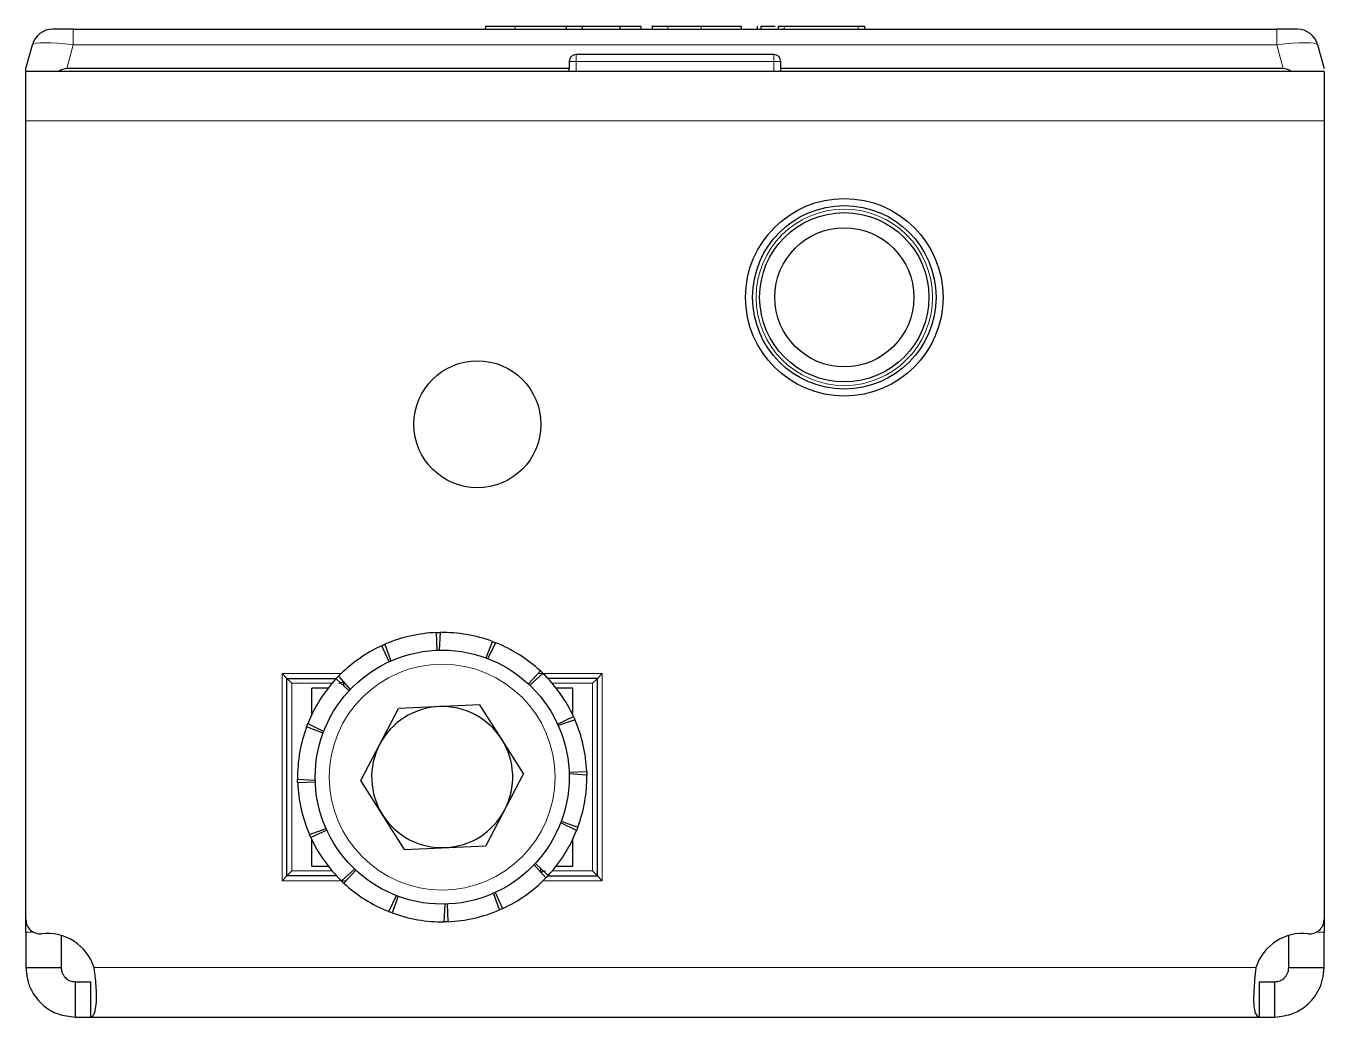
# Model space of a CAD drawing. Header units: millimetres. Extents: x -99 to 4861, y -1571 to 657.
# Drawn here: x 1043.6 to 1135.6, y -484.7 to -414.5 of the extents above; entities that cross this region are included whole.
import ezdxf

# ---------------------------------------------------------------- set-up
doc = ezdxf.new("R2010")
doc.units = ezdxf.units.MM

msp = doc.modelspace()

# ---------------------------------------------------------------- linework, layer by layer
at = {"color": 7, "linetype": 'Continuous', "lineweight": 25}
for p, q in [((1046.998, -414.722), (1045.549, -414.722)), ((1046.998, -414.722), (1132.297, -414.722)), ((1076.22, -414.522), (1076.22, -414.722)), ((1081.875, -414.522), (1081.935, -414.522)), ((1081.935, -414.522), (1081.935, -414.722)), ((1081.935, -414.522), (1083.066, -414.522)), ((1083.066, -414.522), (1083.066, -414.722)), ((1083.066, -414.522), (1085.733, -414.522)), ((1085.733, -414.522), (1085.733, -414.722)), ((1085.733, -414.522), (1087.221, -414.522)), ((1087.221, -414.522), (1087.221, -414.722)), ((1088.033, -414.497), (1088.033, -414.722)), ((1091.501, -414.522), (1094.33, -414.522)), ((1094.33, -414.522), (1094.33, -414.722)), ((1095.472, -414.522), (1095.472, -414.722)), ((1095.725, -414.522), (1095.725, -414.722)), ((1096.961, -414.522), (1096.961, -414.722)), ((1097.396, -414.522), (1102.64, -414.522)), ((1103.075, -414.522), (1103.075, -414.722)), ((1133.746, -414.722), (1132.297, -414.722)), ((1043.647, -417.522), (1044.1, -415.833)), ((1135.195, -415.833), (1135.647, -417.522)), ((1096.647, -416.522), (1082.647, -416.522)), ((1043.647, -417.722), (1043.647, -417.522)), ((1082.147, -417.522), (1046.545, -417.522)), ((1082.147, -417.022), (1082.147, -417.522)), ((1082.147, -417.722), (1082.147, -417.522)), ((1097.147, -417.522), (1097.147, -417.022)), ((1132.75, -417.522), (1097.147, -417.522)), ((1097.147, -417.722), (1097.147, -417.522)), ((1135.647, -417.722), (1043.647, -417.722)), ((1043.647, -421.222), (1043.647, -417.722)), ((1135.647, -417.722), (1135.647, -421.222)), ((1043.647, -477.821), (1043.647, -421.222)), ((1135.647, -421.222), (1135.647, -477.821)), ((1072.8, -458.728), (1072.752, -457.479)), ((1073.002, -457.473), (1072.926, -458.724)), ((1076.268, -459.28), (1076.702, -458.108)), ((1069.385, -459.546), (1068.863, -458.41)), ((1069.091, -458.309), (1069.499, -459.494)), ((1076.935, -458.197), (1076.386, -459.324)), ((1061.797, -460.372), (1062.147, -460.722)), ((1062.147, -460.722), (1065.66, -460.722)), ((1062.147, -474.722), (1062.147, -460.722)), ((1062.147, -460.722), (1062.497, -461.072)), ((1066.543, -461.608), (1065.625, -460.759)), ((1065.797, -460.577), (1066.629, -461.516)), ((1079.261, -461.117), (1080.11, -460.2)), ((1080.291, -460.371), (1079.353, -461.203)), ((1084.147, -460.722), (1080.635, -460.722)), ((1083.797, -461.072), (1084.147, -460.722)), ((1084.147, -460.722), (1084.497, -460.372)), ((1084.147, -474.722), (1084.147, -460.722)), ((1063.897, -463.306), (1063.897, -461.422)), ((1065.062, -461.422), (1063.897, -461.422)), ((1066.147, -460.972), (1066.147, -461.242)), ((1082.397, -461.422), (1081.233, -461.422)), ((1082.397, -463.306), (1082.397, -461.422)), ((1075.819, -462.604), (1070.051, -462.849)), ((1078.916, -467.476), (1075.819, -462.604)), ((1067.379, -467.967), (1070.051, -462.849)), ((1081.323, -463.959), (1082.459, -463.437)), ((1082.56, -463.665), (1081.375, -464.074)), ((1064.706, -464.601), (1063.533, -464.167)), ((1063.623, -463.934), (1064.75, -464.483)), ((1082.141, -467.374), (1083.39, -467.326)), ((1062.898, -467.867), (1064.15, -467.943)), ((1064.154, -468.069), (1062.905, -468.117)), ((1070.476, -472.84), (1067.379, -467.967)), ((1078.916, -467.476), (1076.244, -472.594)), ((1083.396, -467.576), (1082.145, -467.5)), ((1082.672, -471.509), (1081.545, -470.96)), ((1081.589, -470.842), (1082.761, -471.276)), ((1063.734, -471.778), (1064.92, -471.369)), ((1064.971, -471.484), (1063.836, -472.006)), ((1063.897, -474.022), (1063.897, -472.137)), ((1070.476, -472.84), (1076.244, -472.594)), ((1082.397, -474.022), (1082.397, -472.137)), ((1062.147, -474.722), (1062.497, -474.372)), ((1063.897, -474.022), (1065.062, -474.022)), ((1066.003, -475.072), (1066.942, -474.24)), ((1067.034, -474.326), (1066.184, -475.244)), ((1080.498, -474.866), (1079.666, -473.927)), ((1079.752, -473.835), (1080.669, -474.684)), ((1080.147, -474.472), (1080.147, -474.201)), ((1081.233, -474.022), (1082.397, -474.022)), ((1083.797, -474.372), (1084.147, -474.722)), ((1061.797, -475.072), (1062.147, -474.722)), ((1065.66, -474.722), (1062.147, -474.722)), ((1080.635, -474.722), (1084.147, -474.722)), ((1084.147, -474.722), (1084.497, -475.072)), ((1069.36, -477.246), (1069.909, -476.119)), ((1070.026, -476.163), (1069.593, -477.336)), ((1077.204, -477.135), (1076.795, -475.949)), ((1076.91, -475.897), (1077.432, -477.033)), ((1073.293, -477.971), (1073.369, -476.719)), ((1073.494, -476.715), (1073.543, -477.964)), ((1043.647, -478.718), (1043.647, -477.821)), ((1135.647, -477.821), (1135.647, -478.718)), ((1043.647, -478.718), (1043.647, -481.222)), ((1046.147, -478.939), (1046.147, -481.222)), ((1133.147, -481.222), (1133.147, -478.939)), ((1135.647, -481.222), (1135.647, -478.718)), ((1043.647, -481.222), (1046.147, -481.222)), ((1133.147, -481.222), (1135.647, -481.222)), ((1047.147, -484.722), (1047.147, -482.222)), ((1047.147, -482.222), (1048.234, -482.222)), ((1048.234, -484.722), (1048.234, -482.222)), ((1131.061, -482.222), (1131.061, -484.722)), ((1131.061, -482.222), (1132.147, -482.222)), ((1132.147, -482.222), (1132.147, -484.722)), ((1047.147, -484.722), (1048.234, -484.722)), ((1048.234, -484.722), (1131.061, -484.722)), ((1131.061, -484.722), (1132.147, -484.722))]:
    msp.add_line(p, q, dxfattribs=at)
at = {"color": 8, "linetype": 'Continuous', "lineweight": 18}
for p, q in [((1046.998, -414.722), (1046.998, -415.833)), ((1078.33, -414.522), (1078.33, -414.722)), ((1089.139, -414.522), (1089.139, -414.722)), ((1091.501, -414.522), (1091.501, -414.722)), ((1097.396, -414.522), (1097.396, -414.722)), ((1102.64, -414.522), (1102.64, -414.722)), ((1132.297, -415.833), (1132.297, -414.722)), ((1046.998, -415.833), (1046.545, -417.522)), ((1132.297, -415.833), (1046.998, -415.833)), ((1132.75, -417.522), (1132.297, -415.833)), ((1082.647, -417.022), (1082.647, -416.522)), ((1096.647, -417.022), (1096.647, -416.522)), ((1082.647, -417.022), (1082.147, -417.022)), ((1082.647, -417.022), (1082.647, -417.722)), ((1096.647, -417.022), (1082.647, -417.022)), ((1096.647, -417.022), (1097.147, -417.022)), ((1096.647, -417.722), (1096.647, -417.022)), ((1135.647, -421.222), (1043.647, -421.222)), ((1061.797, -475.072), (1061.797, -460.372)), ((1061.797, -460.372), (1066.003, -460.372)), ((1079.951, -460.372), (1080.291, -460.372)), ((1080.292, -460.372), (1084.497, -460.372)), ((1084.497, -460.372), (1084.497, -475.072)), ((1065.347, -461.072), (1062.497, -461.072)), ((1062.497, -461.072), (1062.497, -474.372)), ((1083.797, -461.072), (1080.947, -461.072)), ((1083.797, -474.372), (1083.797, -461.072)), ((1062.497, -474.372), (1065.347, -474.372)), ((1080.947, -474.372), (1083.797, -474.372)), ((1066.003, -475.072), (1061.797, -475.072)), ((1066.344, -475.072), (1066.003, -475.072)), ((1084.497, -475.072), (1080.292, -475.072)), ((1044.207, -478.718), (1043.647, -478.718)), ((1135.647, -478.718), (1135.088, -478.718)), ((1130.815, -481.222), (1048.479, -481.222))]:
    msp.add_line(p, q, dxfattribs=at)
at = {"color": 7, "linetype": 'Continuous', "lineweight": 25}
for centre, radius in [((1101.647, -433.722), 7), ((1101.647, -433.722), 6.5), ((1101.647, -433.722), 6), ((1101.647, -433.722), 4.925), ((1075.647, -442.722), 4.5), ((1073.147, -467.722), 9)]:
    msp.add_circle(centre, radius, dxfattribs=at)
at = {"color": 8, "linetype": 'Continuous', "lineweight": 18}
for centre, radius in [((1101.647, -433.722), 6.25), ((1073.147, -467.722), 8)]:
    msp.add_circle(centre, radius, dxfattribs=at)
at = {"color": 7, "linetype": 'Continuous', "lineweight": 25}
for centre, radius, start, end in [((1045.549, -416.222), 1.5, 90, 165), ((1133.746, -416.222), 1.5, 15, 90), ((1082.647, -417.022), 0.5, 90, 180), ((1096.647, -417.022), 0.5, 0, 90), ((1073.147, -467.722), 10.25, 92.21037, 113.31447), ((1073.147, -467.722), 10.25, 69.71037, 90.81447), ((1073.147, -467.722), 10.25, 114.71037, 135.81447), ((1073.147, -467.722), 10.25, 47.21037, 68.31447), ((1073.147, -467.722), 10.25, 137.21037, 158.31447), ((1073.147, -467.722), 10.25, 24.71037, 45.81447), ((1073.147, -467.722), 5, 92.43345, 152.43345), ((1073.147, -467.722), 5, 32.43345, 92.43345), ((1073.147, -467.722), 10.25, 2.21037, 23.31447), ((1073.147, -467.722), 10.25, 159.71037, 180.81447), ((1073.147, -467.722), 5, 152.43345, 212.43345), ((1073.147, -467.722), 5, 332.43345, 32.43345), ((1073.147, -467.722), 10.25, 182.21037, 203.31447), ((1073.147, -467.722), 10.25, 339.71037, 0.81447), ((1073.147, -467.722), 5, 272.43345, 332.43345), ((1073.147, -467.722), 5, 212.43345, 272.43345), ((1073.147, -467.722), 10.25, 317.21037, 338.31447), ((1073.147, -467.722), 10.25, 204.71037, 225.81447), ((1073.147, -467.722), 10.25, 227.21037, 248.31447), ((1073.147, -467.722), 10.25, 294.71037, 315.81447), ((1073.147, -467.722), 10.25, 249.71037, 270.81447), ((1073.147, -467.722), 10.25, 272.21037, 293.31447), ((1044.647, -477.821), 1, 180, 276.37937), ((1134.647, -477.821), 1, 263.62063, 0), ((1045.147, -482.293), 3.5, 17.82529, 96.37937), ((1134.147, -482.293), 3.5, 83.62063, 162.17471)]:
    msp.add_arc(centre, radius, start, end, dxfattribs=at)
at = {"color": 8, "linetype": 'Continuous', "lineweight": 18}
for centre, major_axis, start_param, end_param in [((1047.102, -416.222), (3.003, -0.382), 1.621093, 3.124852), ((1132.193, -416.222), (3.003, 0.382), 0.016741, 1.520499)]:
    msp.add_ellipse(centre, major_axis=major_axis, ratio=0.123038, start_param=start_param, end_param=end_param, dxfattribs=at)
at = {"color": 7, "linetype": 'Continuous', "lineweight": 25}
for centre, major_axis, start_param, end_param in [((1043.647, -429.113), (3.099, 11.565), 0.067037, 0.253072), ((1135.647, -429.113), (-3.099, 11.565), 6.030113, 6.216148)]:
    msp.add_ellipse(centre, major_axis=major_axis, ratio=0.250563, start_param=start_param, end_param=end_param, dxfattribs=at)
for points, knots in [([(1076.22, -414.522), (1076.59, -414.522), (1077.279, -414.522), (1077.997, -414.522), (1078.33, -414.522)], [0, 0, 0, 0, 0.5368, 1, 1, 1, 1]), ([(1078.33, -414.522), (1078.831, -414.522), (1079.767, -414.522), (1080.959, -414.522), (1081.684, -414.522), (1081.865, -414.522), (1081.875, -414.522)], [0, 0, 0, 0, 0.381983, 0.713352, 0.984017, 1, 1, 1, 1]), ([(1088.05, -414.522), (1088.045, -414.522), (1088.017, -414.522), (1088.175, -414.522), (1088.543, -414.522), (1088.929, -414.522), (1089.139, -414.522)], [0, 0, 0, 0, 0.061615, 0.333035, 0.637399, 1, 1, 1, 1]), ([(1089.139, -414.522), (1089.298, -414.522), (1089.657, -414.522), (1090.457, -414.522), (1091.089, -414.522), (1091.501, -414.522)], [0, 0, 0, 0, 0.216742, 0.489643, 1, 1, 1, 1]), ([(1095.725, -414.522), (1095.777, -414.522), (1095.886, -414.522), (1096.187, -414.522), (1096.471, -414.522), (1096.676, -414.522), (1096.74, -414.522)], [0, 0, 0, 0, 0.2552772, 0.5383026, 0.8540781, 1, 1, 1, 1]), ([(1095.901, -414.522), (1096.015, -414.522), (1096.259, -414.522), (1096.564, -414.522), (1096.74, -414.522), (1096.74, -414.522)], [0, 0, 0, 0, 0.466249, 0.997338, 1, 1, 1, 1]), ([(1096.961, -414.522), (1096.97, -414.522), (1096.986, -414.522), (1097.102, -414.522), (1097.244, -414.522), (1097.345, -414.522), (1097.396, -414.522)], [0, 0, 0, 0, 0.285248, 0.560563, 0.777151, 1, 1, 1, 1]), ([(1102.64, -414.522), (1102.705, -414.522), (1102.833, -414.522), (1102.974, -414.522), (1103.059, -414.522), (1103.07, -414.522), (1103.075, -414.522)], [0, 0, 0, 0, 0.281303, 0.555629, 0.773878, 1, 1, 1, 1]), ([(1072.752, -457.479), (1072.794, -457.478), (1072.856, -457.476), (1072.939, -457.474), (1072.981, -457.473), (1073.002, -457.473)], [0, 0, 0, 0, 0.499981, 0.749988, 1, 1, 1, 1]), ([(1076.702, -458.108), (1076.741, -458.122), (1076.799, -458.144), (1076.877, -458.174), (1076.916, -458.189), (1076.935, -458.197)], [0, 0, 0, 0, 0.4999808, 0.7499881, 1, 1, 1, 1]), ([(1068.863, -458.41), (1068.9, -458.393), (1068.957, -458.367), (1069.033, -458.333), (1069.072, -458.317), (1069.091, -458.309)], [0, 0, 0, 0, 0.499981, 0.749988, 1, 1, 1, 1]), ([(1065.625, -460.759), (1065.654, -460.728), (1065.696, -460.683), (1065.754, -460.622), (1065.783, -460.592), (1065.797, -460.577)], [0, 0, 0, 0, 0.499981, 0.749988, 1, 1, 1, 1]), ([(1080.11, -460.2), (1080.141, -460.228), (1080.186, -460.271), (1080.247, -460.328), (1080.277, -460.357), (1080.291, -460.371)], [0, 0, 0, 0, 0.499981, 0.749988, 1, 1, 1, 1]), ([(1082.459, -463.437), (1082.476, -463.475), (1082.502, -463.531), (1082.536, -463.608), (1082.552, -463.646), (1082.56, -463.665)], [0, 0, 0, 0, 0.499981, 0.749988, 1, 1, 1, 1]), ([(1063.533, -464.167), (1063.548, -464.128), (1063.57, -464.07), (1063.6, -463.992), (1063.615, -463.953), (1063.623, -463.934)], [0, 0, 0, 0, 0.499981, 0.749988, 1, 1, 1, 1]), ([(1083.39, -467.326), (1083.391, -467.368), (1083.393, -467.43), (1083.395, -467.513), (1083.396, -467.555), (1083.396, -467.576)], [0, 0, 0, 0, 0.4999808, 0.7499881, 1, 1, 1, 1]), ([(1062.905, -468.117), (1062.904, -468.075), (1062.901, -468.013), (1062.899, -467.93), (1062.899, -467.888), (1062.898, -467.867)], [0, 0, 0, 0, 0.499981, 0.749988, 1, 1, 1, 1]), ([(1063.836, -472.006), (1063.819, -471.969), (1063.793, -471.912), (1063.759, -471.836), (1063.743, -471.797), (1063.734, -471.778)], [0, 0, 0, 0, 0.499981, 0.749988, 1, 1, 1, 1]), ([(1082.761, -471.276), (1082.747, -471.315), (1082.725, -471.373), (1082.695, -471.451), (1082.68, -471.49), (1082.672, -471.509)], [0, 0, 0, 0, 0.499981, 0.749988, 1, 1, 1, 1]), ([(1080.669, -474.684), (1080.641, -474.715), (1080.598, -474.761), (1080.541, -474.821), (1080.512, -474.851), (1080.498, -474.866)], [0, 0, 0, 0, 0.499981, 0.749988, 1, 1, 1, 1]), ([(1066.184, -475.244), (1066.154, -475.215), (1066.108, -475.173), (1066.048, -475.115), (1066.018, -475.086), (1066.003, -475.072)], [0, 0, 0, 0, 0.499981, 0.749988, 1, 1, 1, 1]), ([(1069.593, -477.336), (1069.554, -477.321), (1069.496, -477.299), (1069.418, -477.269), (1069.379, -477.254), (1069.36, -477.246)], [0, 0, 0, 0, 0.4999808, 0.7499881, 1, 1, 1, 1]), ([(1077.432, -477.033), (1077.394, -477.05), (1077.337, -477.076), (1077.261, -477.11), (1077.223, -477.126), (1077.204, -477.135)], [0, 0, 0, 0, 0.499981, 0.749988, 1, 1, 1, 1]), ([(1073.543, -477.964), (1073.501, -477.965), (1073.439, -477.968), (1073.355, -477.97), (1073.314, -477.97), (1073.293, -477.971)], [0, 0, 0, 0, 0.499981, 0.749988, 1, 1, 1, 1]), ([(1043.647, -481.222), (1043.672, -481.538), (1043.718, -482.128), (1044.118, -483.073), (1044.831, -483.94), (1045.928, -484.597), (1046.734, -484.679), (1047.147, -484.722)], [0, 0, 0, 0, 0.1708405, 0.3192172, 0.5481031, 0.7678223, 1, 1, 1, 1]), ([(1046.147, -481.222), (1046.154, -481.312), (1046.167, -481.479), (1046.261, -481.7), (1046.376, -481.867), (1046.506, -481.995), (1046.646, -482.092), (1046.87, -482.198), (1047.033, -482.212), (1047.147, -482.222)], [0, 0, 0, 0, 0.154359, 0.287283, 0.400435, 0.496544, 0.604314, 0.723151, 1, 1, 1, 1]), ([(1048.234, -484.722), (1048.287, -484.705), (1048.387, -484.673), (1048.534, -484.39), (1048.635, -483.928), (1048.652, -483.299), (1048.632, -482.684), (1048.577, -481.978), (1048.512, -481.477), (1048.479, -481.222)], [0, 0, 0, 0, 0.1440667, 0.2712756, 0.4749075, 0.5979974, 0.7263376, 0.8602454, 1, 1, 1, 1]), ([(1130.815, -481.222), (1130.785, -481.516), (1130.729, -482.068), (1130.66, -482.97), (1130.638, -483.853), (1130.775, -484.578), (1130.963, -484.673), (1131.061, -484.722)], [0, 0, 0, 0, 0.16069, 0.301312, 0.521951, 0.753573, 1, 1, 1, 1]), ([(1132.147, -482.222), (1132.274, -482.209), (1132.488, -482.187), (1132.756, -482.029), (1132.935, -481.85), (1133.051, -481.667), (1133.132, -481.452), (1133.142, -481.3), (1133.147, -481.222)], [0, 0, 0, 0, 0.296302, 0.497469, 0.615497, 0.73607, 0.863114, 1, 1, 1, 1]), ([(1132.147, -484.722), (1132.604, -484.671), (1133.409, -484.581), (1134.319, -484.012), (1134.91, -483.412), (1135.31, -482.78), (1135.592, -482.036), (1135.628, -481.498), (1135.647, -481.222)], [0, 0, 0, 0, 0.254149, 0.448213, 0.574908, 0.708872, 0.850468, 1, 1, 1, 1])]:
    msp.add_open_spline(points, degree=3, knots=knots, dxfattribs=at)
at = {"color": 8, "linetype": 'Continuous', "lineweight": 18}
for points, knots in [([(1065.797, -461.072), (1065.836, -461.069), (1065.899, -461.064), (1065.979, -461.043), (1066.039, -461.021), (1066.089, -460.999), (1066.124, -460.984), (1066.144, -460.974), (1066.146, -460.972), (1066.147, -460.972)], [0, 0, 0, 0, 0.208592, 0.336235, 0.479855, 0.625864, 0.760785, 0.885235, 1, 1, 1, 1]), ([(1080.147, -474.472), (1080.149, -474.471), (1080.151, -474.47), (1080.171, -474.459), (1080.206, -474.444), (1080.256, -474.422), (1080.316, -474.4), (1080.395, -474.379), (1080.458, -474.374), (1080.497, -474.372)], [0, 0, 0, 0, 0.114765, 0.239215, 0.374136, 0.520145, 0.663765, 0.791408, 1, 1, 1, 1])]:
    msp.add_open_spline(points, degree=3, knots=knots, dxfattribs=at)

doc.saveas('drawing.dxf')
